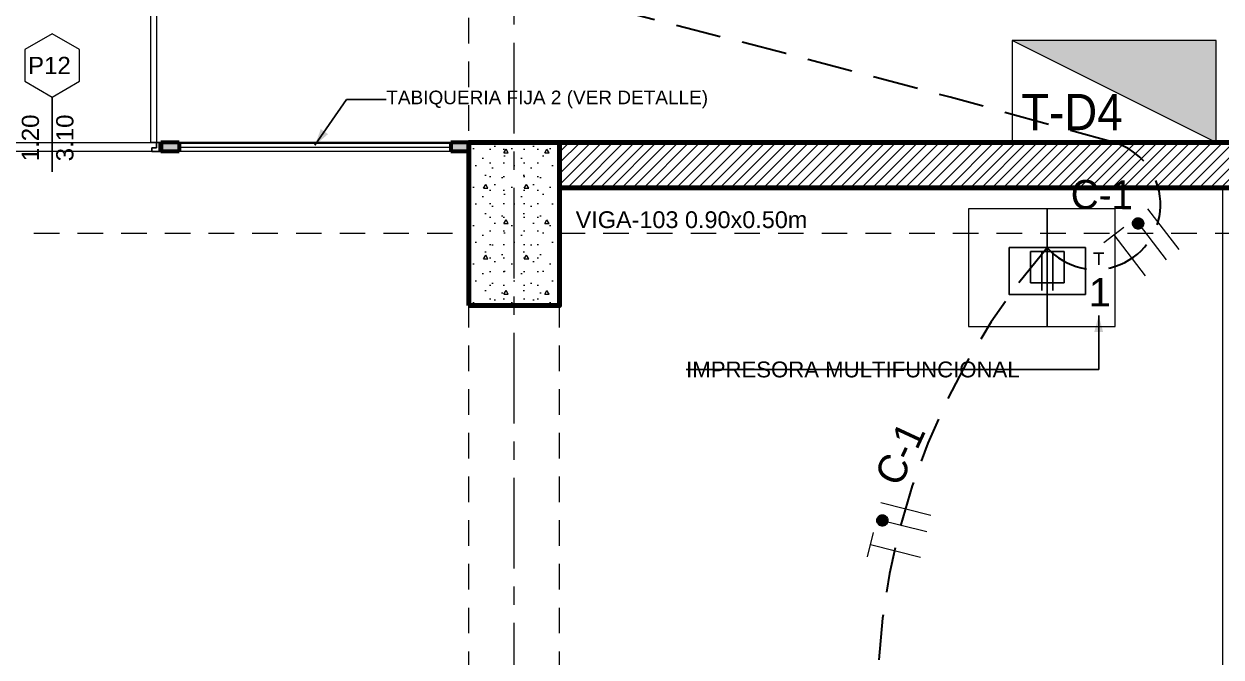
# Model space of a CAD drawing. Header units: inches. Extents: x -19 to 5698, y -728 to 92.
# Drawn here: x 212.61 to 219.22, y 14.56 to 18.05 of the extents above; entities that cross this region are included whole.
import ezdxf

# ---------------------------------------------------------------- set-up
doc = ezdxf.new("R2010")
doc.units = ezdxf.units.IN
doc.header["$MEASUREMENT"] = 0
doc.set_wipeout_variables(frame=1)
for name, pattern in [('CONTINUA', [0]), ('HIDDEN', [0.375, 0.25, -0.125]), ('Hidden Line', [0.195611, 0.141111, -0.0545]), ('Punto & Raya', [0.65, 0.5, -0.075, 0, -0.075]), ('RAYITAS', [0.375, 0.25, -0.125]), ('Wipeout_Contour', [1, 0, -1])]:
    doc.linetypes.add(name, pattern=pattern)
doc.layers.get('0').update_dxf_attribs({"color": 61})
for name, color, linetype, lineweight in [('00 conduct tomacorr', 120, 'HIDDEN', 30), ('00 IE CKTO ILUMINACION', 3, 'Continuous', 50), ('00 IE LUZ EMERGENCIA', 253, 'Continuous', 0), ('sub tablero de distribucion', 184, 'Continuous', 9), ('T-TECHO-E', 150, 'Continuous', 20), ('T.S.', 61, 'Continuous', 25), ('textos', 7, 'Continuous', 5), ('TOMACORRIENTE', 22, 'RAYITAS', 9)]:
    doc.layers.add(name, color=color, linetype=linetype, lineweight=lineweight)
for name, color, linetype in [('02 _ ARQ _ ALB _ Ejes Generales', 251, 'Continuous'), ('02 _ ARQ _ ALB _ Mobiliario', 7, 'Continuous'), ('02 _ ARQ _ ALB _ Muros Interiores', 7, 'Continuous'), ('02 _ ARQ _ ZON _ Espacio.3D', 7, 'Continuous'), ('08 _ STR _ EXT _ 06 Columnas', 7, 'Continuous'), ('08 _ STR _ EXT _ 09 Vigas', 251, 'Continuous'), ('Acabado - Muros', 7, 'Continuous'), ('Dibujo 2D - General', 7, 'Continuous'), ('Estructura - 04 MURO', 7, 'Continuous'), ('Notas - Etiquetas', 7, 'Continuous')]:
    doc.layers.add(name, color=color, linetype=linetype)
doc.styles.add('Annotative', font='arial.ttf')
doc.styles.add('Estilo_Generado_4', font='swisse.ttf')
doc.styles.add('SWISS', font='swisse.ttf')
doc.dimstyles.new('Estilo_Generado__8', dxfattribs={"dimtxt": 0.18, "dimasz": 0.0912, "dimexe": 0.18, "dimexo": 0.0625, "dimgap": 0, "dimtad": 0, "dimtih": 1, "dimtoh": 1, "dimdec": 4, "dimzin": 0, "dimdsep": 46, "dimcen": 0.09, "dimadec": 0, "dimazin": 0, "dimtfac": 1, "dimtdec": 4, "dimtmove": 0, "dimatfit": 3, "dimldrblk": 'ARROWHEAD_5', "dimfxl": 1, "dimtolj": 1, "dimtzin": 0, "dimarcsym": 0})

# ---------------------------------------------------------------- blocks, each defined once
blk = doc.blocks.new('ARROWHEAD_5')
at = {"linetype": 'Continuous', "lineweight": 0}
blk.add_hatch(color=0, dxfattribs=at).paths.add_polyline_path([(-1, 0.2679), (0, 0), (-1, -0.2679)])
at = {"color": 0, "linetype": 'Continuous', "lineweight": 0}
blk.add_line((0, 0), (-1, 0), dxfattribs=at)
blk = doc.blocks.new('a')
at = {"layer": 'TOMACORRIENTE', "ltscale": 0.05}
h = blk.add_hatch(color=4, dxfattribs=at)
edge = h.paths.add_edge_path()
edge.add_arc((0, 0.0752), 0.0211, 0, 360)
at = {"layer": 'TOMACORRIENTE', "color": 4}
for p, q in [((-0.1455, 0.0963), (-0.0515, 0.0963)), ((-0.0985, 0.0963), (-0.0985, -0.0966)), ((0, 0.0963), (0, -0.0963)), ((0.0623, -0.0963), (0.0623, 0.0963))]:
    blk.add_line(p, q, dxfattribs=at)
blk.add_circle((0, 0.0752), 0.0211, dxfattribs=at)
blk = doc.blocks.new('CABLE 3FACE')
at = {"layer": 'T-TECHO-E', "rotation": 59.94170052614085}
blk.add_blockref('a', (0, 0), dxfattribs=at)
blk = doc.blocks.new('TD')
blk.add_hatch(color=256).paths.add_polyline_path([(-0.6185, 0.813), (-0.6185, 0.2502), (0.507, 0.2502)])
blk.add_line((-0.6185, 0.813), (0.507, 0.2502))
blk.add_lwpolyline([(-0.6185, 0.2502), (0.507, 0.2502), (0.507, 0.813), (-0.6185, 0.813)], close=True)
blk = doc.blocks.new('T.S.')
for p, q in [((2755.0914, 1630.1123), (2755.0914, 1629.8975)), ((2755.153, 1630.1123), (2755.153, 1629.8975))]:
    blk.add_line(p, q)
for points in [[(2754.9116, 1630.1338), (2755.3328, 1630.1338), (2755.3328, 1629.8758), (2754.9116, 1629.8758)], [(2755.0298, 1630.1123), (2755.2146, 1630.1123), (2755.2146, 1629.9403), (2755.0298, 1629.9403)]]:
    blk.add_lwpolyline(points, close=True)
at = {"color": 3, "insert": (2755.3768, 1630.1075), "char_height": 0.07, "attachment_point": 1}
blk.add_mtext_dynamic_manual_height_columns('{\\fVerdana|b0|i0|c0|p34;\\C1;T}', width=0.044429, gutter_width=12.5, heights=[0], dxfattribs=at)

msp = doc.modelspace()

# ---------------------------------------------------------------- linework, layer by layer
at = {"layer": '00 conduct tomacorr'}
msp.add_arc((221.1641, 14.3047), 3.8409, 139.0969, 199.37555, dxfattribs=at)
at = {"layer": '02 _ ARQ _ ALB _ Ejes Generales', "color": 251, "linetype": 'Punto & Raya', "lineweight": 13, "true_color": 0x636466}
msp.add_line((215.32, 3.05), (215.32, 44.9), dxfattribs=at)
at = {"layer": '02 _ ARQ _ ALB _ Mobiliario', "color": 175, "linetype": 'Continuous', "lineweight": 13, "flags": 128}
for points in [[(218.261, 17.0342), (217.826, 17.0342), (217.826, 16.3842), (218.261, 16.3842)], [(218.261, 17.0342), (218.261, 16.3842), (218.636, 16.3842), (218.636, 17.0342)]]:
    msp.add_lwpolyline(points, close=True, dxfattribs=at)
at = {"layer": '02 _ ARQ _ ALB _ Muros Interiores', "color": 165, "linetype": 'Continuous', "lineweight": 15}
for p, q in [((213.315, 17.4), (213.315, 18.55)), ((213.345, 18.55), (213.345, 17.4)), ((213.345, 17.4), (213.315, 17.4))]:
    msp.add_line(p, q, dxfattribs=at)
at = {"layer": '02 _ ARQ _ ALB _ Muros Interiores', "color": 152, "linetype": 'Continuous', "lineweight": 25}
msp.add_line((212.77, 17.65), (212.77, 17.2375), dxfattribs=at)
at = {"layer": '02 _ ARQ _ ALB _ Muros Interiores', "color": 165, "linetype": 'Continuous', "lineweight": 25}
for p, q in [((213.37, 17.4), (213.345, 17.4)), ((213.345, 17.4), (213.345, 17.37)), ((213.37, 17.35), (213.37, 17.4)), ((213.345, 17.37), (213.32, 17.37)), ((213.32, 17.37), (213.32, 17.35)), ((213.32, 17.35), (213.37, 17.35))]:
    msp.add_line(p, q, dxfattribs=at)
at = {"layer": '02 _ ARQ _ ALB _ Muros Interiores', "color": 7, "linetype": 'Continuous', "lineweight": 80}
msp.add_line((213.37, 17.35), (213.37, 17.4), dxfattribs=at)
msp.add_line((213.37, 17.35), (213.37, 17.4), dxfattribs=at)
msp.add_line((213.37, 17.35), (213.37, 17.4), dxfattribs=at)
at = {"layer": '02 _ ARQ _ ALB _ Muros Interiores', "color": 251, "linetype": 'Continuous', "lineweight": 13, "flags": 128}
msp.add_lwpolyline([(212.77, 18), (212.6185, 17.9125), (212.6185, 17.7375), (212.77, 17.65), (212.9216, 17.7375), (212.9216, 17.9125)], close=True, dxfattribs=at)
at = {"layer": '02 _ ARQ _ ALB _ Muros Interiores', "color": 165, "linetype": 'Continuous', "lineweight": 15}
msp.add_arc((213.345, 17.4), 1.15, 90, 180, dxfattribs=at)
at = {"layer": '02 _ ARQ _ ZON _ Espacio.3D', "color": 254, "linetype": 'Continuous', "lineweight": 0, "flags": 128}
msp.add_lwpolyline([(205.07, 17.4), (229.57, 17.4), (229.57, 16.25), (230.77, 16.25), (230.77, 15.5372), (232.42, 15.5372), (232.42, 15.1499), (233.32, 15.1499), (233.3204, 17.1), (232.82, 17.1), (232.82, 19.05), (230.67, 19.05), (230.67, 20.35), (231.67, 20.35), (231.67, 22.25), (231.17, 22.25), (231.17, 22.7), (231.67, 22.7), (231.67, 24.4), (231.17, 24.4), (231.17, 24.85), (231.67, 24.85), (231.67, 29.7), (208.07, 29.7)], dxfattribs=at)
msp.add_lwpolyline([(212.17, 7.7005), (212.2252, 7.7005), (212.225, 6.2005), (216.8495, 6.1997), (216.8495, 7.6997), (217.0795, 7.6996), (217.0796, 7.6996), (217.0795, 7.35), (219.2295, 7.35), (219.2295, 17.15), (215.57, 17.15), (215.57, 16.9), (215.57, 16.5), (215.07, 16.5), (215.07, 16.9), (215.07, 17.3496), (212.17, 17.3496)], close=True, dxfattribs=at)
at = {"layer": '08 _ STR _ EXT _ 09 Vigas', "color": 251, "linetype": 'Hidden Line', "lineweight": 13, "true_color": 0x636466}
for p, q in [((208.57, 16.9), (215.07, 16.9)), ((215.07, 7.7), (215.07, 16.9)), ((215.57, 16.9), (222.07, 16.9)), ((215.57, 7.7), (215.57, 16.9))]:
    msp.add_line(p, q, dxfattribs=at)
at = {"layer": 'Acabado - Muros', "color": 7, "linetype": 'Continuous', "lineweight": 60}
for p, q in [((213.37, 17.4), (213.37, 17.35)), ((215.07, 17.4), (215.07, 17.35))]:
    msp.add_line(p, q, dxfattribs=at)
at = {"layer": 'Dibujo 2D - General', "color": 7, "linetype": 'Hidden Line', "lineweight": 13}
msp.add_line((215.07, 16.5), (215.07, 19.5004), dxfattribs=at)

# ---------------------------------------------------------------- block references
at = {"layer": '00 conduct tomacorr', "xscale": 1.47256122672843, "yscale": 1.47256122672843, "zscale": 1.47256122672843}
for p, rotation in [((218.8299, 16.8656), 337.5823710102326), ((217.4584, 15.2878), 15.92498411709206)]:
    msp.add_blockref('CABLE 3FACE', p, dxfattribs=dict(at, rotation=rotation))
at = {"layer": 'T.S.'}
msp.add_blockref('T.S.', (-2536.8612, -1613.3141), dxfattribs=at)

# ---------------------------------------------------------------- texts
at = {"layer": '00 IE CKTO ILUMINACION', "color": 4, "linetype": 'CONTINUA', "lineweight": 15}
msp.add_text('C-1', height=0.15962, rotation=65.05455, dxfattribs=at).set_placement((217.4478, 15.4937, 0.0001))
at = {"layer": '00 IE LUZ EMERGENCIA', "style": 'Annotative'}
msp.add_attdef('1', (218.4903, 16.4954, 0), '', height=0.1562, dxfattribs=at)
at = {"layer": '02 _ ARQ _ ALB _ Muros Interiores', "color": 5, "lineweight": 25, "insert": (212.6367, 17.7775), "char_height": 0.095, "attachment_point": 7, "style": 'Estilo_Generado_4'}
msp.add_mtext('\\A1;{\\pql;\\pt0;\\fSwis721 Ex BT|b0|i0|c0|p34;P12\\fSwis721 Ex BT|b0|i0|c0|p34;\\fSwis721 Ex BT|b0|i0|c0|p34;\\fSwis721 Ex BT|b0|i0|c0|p34;}', dxfattribs=at)
at = {"layer": '02 _ ARQ _ ALB _ Muros Interiores', "color": 5, "lineweight": 25, "char_height": 0.095, "attachment_point": 7, "rotation": 90, "style": 'Estilo_Generado_4'}
for s, insert in [('\\A1;{\\pql;\\pt0;\\fSwis721 Ex BT|b0|i0|c0|p34;1.20\\fSwis721 Ex BT|b0|i0|c0|p34;\\A1{\\H.66x;\\S^  ;}\\fSwis721 Ex BT|b0|i0|c0|p34;\\fSwis721 Ex BT|b0|i0|c0|p34;}', (212.725, 17.296)), ('\\A1;{\\pql;\\pt0;\\fSwis721 Ex BT|b0|i0|c0|p34;3.10\\fSwis721 Ex BT|b0|i0|c0|p34;\\A1{\\H.66x;\\S^  ;}\\fSwis721 Ex BT|b0|i0|c0|p34;\\fSwis721 Ex BT|b0|i0|c0|p34;}', (212.915, 17.296))]:
    msp.add_mtext(s, dxfattribs=dict(at, insert=insert))
at = {"layer": 'Notas - Etiquetas', "color": 171, "linetype": 'Continuous', "lineweight": 13, "insert": (214.6137, 17.6373), "char_height": 0.075, "attachment_point": 4, "rotation": 0.00007, "style": 'Estilo_Generado_4'}
msp.add_mtext('\\A1;{\\pql;\\fSwis721 Ex BT|b0|i0|c0|p34;TABIQUERIA FIJA 2 (VER DETALLE)\\fSwis721 Ex BT|b0|i0|c0|p34; }', dxfattribs=at)
at = {"layer": 'Notas - Etiquetas', "color": 171, "linetype": 'Continuous', "lineweight": 13, "insert": (215.6587, 16.9265), "char_height": 0.0925, "attachment_point": 7, "style": 'Estilo_Generado_4'}
msp.add_mtext('\\A1;{\\pql;\\fSwis721 Ex BT|b0|i0|c0|p34;VIGA-103\\fSwis721 Ex BT|b0|i0|c0|p34; \\fSwis721 Ex BT|b0|i0|c0|p34;0.90\\fSwis721 Ex BT|b0|i0|c0|p34;x\\fSwis721 Ex BT|b0|i0|c0|p34;0.50\\fSwis721 Ex BT|b0|i0|c0|p34;m}', dxfattribs=at)
at = {"layer": 'Notas - Etiquetas', "color": 5, "linetype": 'Continuous', "lineweight": 35, "insert": (216.2682, 16.1471), "char_height": 0.0875, "attachment_point": 4, "style": 'Estilo_Generado_4'}
msp.add_mtext('\\A1;{\\pql;\\fSwis721 Ex BT|b0|i0|c0|p34;IMPRESORA MULTIFUNCIONAL}', dxfattribs=at)
at = {"layer": 'textos', "style": 'SWISS', "width": 0.9}
msp.add_text('T-D4', height=0.2, dxfattribs=at).set_placement((218.1175, 17.4679))

# ---------------------------------------------------------------- leaders
at = {"layer": 'Notas - Etiquetas', "color": 144, "linetype": 'Continuous', "lineweight": 13, "annotation_type": 0, "has_hookline": 1, "hookline_direction": 1, "text_width": 2.0495}
msp.add_leader([(218.5448, 16.4458), (218.5448, 16.1471), (216.2682, 16.1471)], dimstyle='Estilo_Generado__8', dxfattribs=at)

# ---------------------------------------------------------------- next in the draw order: wipeouts: each hides what was drawn before it
at = {"color": 254, "linetype": 'Wipeout_Contour', "lineweight": 0, "ltscale": 6549.721181}
msp.add_wipeout([(213.47, 17.4), (213.47, 17.35), (214.97, 17.35), (214.97, 17.4)], dxfattribs=at).dxf.layer = 'Acabado - Muros'
at = {"color": 254, "linetype": 'Wipeout_Contour', "lineweight": 0, "ltscale": 6568.115913}
msp.add_wipeout([(215.57, 17.4), (215.57, 17.15), (222.07, 17.15), (222.07, 17.4)], dxfattribs=at).dxf.layer = 'Estructura - 04 MURO'

# ---------------------------------------------------------------- next in the draw order: hatches: boundary and pattern name
at = {"layer": '08 _ STR _ EXT _ 06 Columnas', "linetype": 'Continuous', "lineweight": 9}
h = msp.add_hatch(dxfattribs=at)
h.set_pattern_fill('HORMIGÓN_EN_MASA_0002', style=0, pattern_type=2)
h.set_pattern_definition([(0, (185.00004, 1e-08), (0, 0.3897114), [0.024375, -0.200625]), (0, (185.11254, 0.19486), (0, 0.3897114), [0.024375, -0.200625]), (60, (185.00004, 1e-08), (-0.3375, 0.1948557), [0.024375, -0.200625]), (60, (185.22504, 1e-08), (-0.3375, 0.1948557), [0.024375, -0.200625]), (120, (185.0244, 1e-08), (0.3375, 0.1948557), [0.024375, -0.200625]), (120, (185.2494, 1e-08), (0.3375, 0.1948557), [0.024375, -0.200625]), (0, (185.00004, 0.0375), (0, 0.075), [0, -0.075, 0, -0.1125]), (45, (185.03754, 0.0375), (-0.05303301, 0.05303301), [0, -0.05625, 0, -0.09375])])
h.paths.add_polyline_path([(215.07, 16.5), (215.57, 16.5), (215.57, 17.4), (215.07, 17.4)])
at = {"layer": 'Estructura - 04 MURO', "linetype": 'Continuous', "lineweight": 5}
h = msp.add_hatch(dxfattribs=at)
h.set_pattern_fill('LADRILLO_COMÚN_0002', color=250, style=0, pattern_type=2)
h.set_pattern_definition([(45, (185.00004, 1e-08), (-0.03005204, 0.03005204), [])])
h.paths.add_polyline_path([(215.57, 17.4), (215.57, 17.15), (222.07, 17.15), (222.07, 17.4)])

# ---------------------------------------------------------------- next in the draw order: linework, layer by layer
at = {"layer": '00 conduct tomacorr'}
msp.add_arc((218.5281, 17.0572), 0.3575, 221.65898, 73.4999, dxfattribs=at)
at = {"layer": '08 _ STR _ EXT _ 06 Columnas', "color": 7, "linetype": 'Continuous', "lineweight": 80, "flags": 128}
msp.add_lwpolyline([(215.07, 16.5), (215.57, 16.5), (215.57, 17.4), (215.07, 17.4)], close=True, dxfattribs=at)
at = {"layer": '08 _ STR _ EXT _ 09 Vigas', "color": 251, "linetype": 'Hidden Line', "lineweight": 13, "true_color": 0x636466}
for q in [(215.07, 17.4), (229.07, 17.4)]:
    msp.add_line((215.57, 17.4), q, dxfattribs=at)
at = {"layer": 'Acabado - Muros', "color": 251, "linetype": 'Continuous', "lineweight": 13, "flags": 128}
for points in [[(214.97, 17.4), (213.47, 17.4)], [(214.97, 17.35), (213.47, 17.35)]]:
    msp.add_lwpolyline(points, dxfattribs=at)
at = {"layer": 'Estructura - 04 MURO', "color": 7, "linetype": 'Continuous', "lineweight": 80, "flags": 128}
for points in [[(222.07, 17.4), (215.57, 17.4)], [(215.57, 17.15), (222.07, 17.15)]]:
    msp.add_lwpolyline(points, dxfattribs=at)

# ---------------------------------------------------------------- next in the draw order: block references
at = {"layer": 'sub tablero de distribucion', "linetype": 'Continuous', "lineweight": 0, "rotation": 179.9999999999811}
msp.add_blockref('TD', (218.5739, 18.213), dxfattribs=at)

# ---------------------------------------------------------------- next in the draw order: texts
at = {"layer": '00 IE CKTO ILUMINACION', "color": 4, "linetype": 'CONTINUA', "lineweight": 15}
msp.add_text('C-1', height=0.15962, rotation=359.57376, dxfattribs=at).set_placement((218.3901, 17.0342))

# ---------------------------------------------------------------- next in the draw order: wipeouts: each hides what was drawn before it
at = {"color": 254, "linetype": 'Wipeout_Contour', "lineweight": 0, "ltscale": 6549.721605}
msp.add_wipeout([(213.47, 17.395), (213.47, 17.375), (214.97, 17.375), (214.97, 17.395)], dxfattribs=at).dxf.layer = 'Acabado - Muros'

# ---------------------------------------------------------------- next in the draw order: hatches: boundary and pattern name
at = {"layer": 'Acabado - Muros', "linetype": 'Continuous', "lineweight": 0}
for points in [[(213.47, 17.4), (213.37, 17.4), (213.37, 17.35), (213.47, 17.35)], [(214.97, 17.4), (214.97, 17.35), (215.07, 17.35), (215.07, 17.4)]]:
    msp.add_hatch(color=254, dxfattribs=at).paths.add_polyline_path(points)

# ---------------------------------------------------------------- next in the draw order: linework, layer by layer
at = {"layer": '00 conduct tomacorr'}
msp.add_arc((190.7661, -81.8041), 103.0428, 74.311515, 82.657289, dxfattribs=at)
at = {"layer": '08 _ STR _ EXT _ 09 Vigas', "color": 251, "linetype": 'Hidden Line', "lineweight": 13, "true_color": 0x636466}
msp.add_line((194.57, 17.4), (215.07, 17.4), dxfattribs=at)
at = {"layer": 'Acabado - Muros', "color": 7, "linetype": 'Continuous', "lineweight": 60}
for p, q in [((213.47, 17.4), (213.37, 17.4)), ((213.47, 17.4), (213.47, 17.35)), ((214.97, 17.4), (214.97, 17.35)), ((215.07, 17.4), (214.97, 17.4)), ((213.47, 17.35), (213.37, 17.35)), ((215.07, 17.35), (214.97, 17.35))]:
    msp.add_line(p, q, dxfattribs=at)
at = {"layer": 'Acabado - Muros', "color": 7, "linetype": 'Continuous', "lineweight": 13, "flags": 128}
msp.add_lwpolyline([(213.47, 17.395), (213.47, 17.375), (214.97, 17.375), (214.97, 17.395)], close=True, dxfattribs=at)

# ---------------------------------------------------------------- next in the draw order: leaders
at = {"layer": 'Notas - Etiquetas', "color": 144, "linetype": 'Continuous', "lineweight": 13, "annotation_type": 0, "has_hookline": 1, "hookline_direction": 0, "text_width": 1.9482, "horizontal_direction": (1, 1e-06, 0)}
msp.add_leader([(214.2203, 17.385), (214.3948, 17.6373), (214.6137, 17.6373)], dimstyle='Estilo_Generado__8', dxfattribs=at)

doc.saveas('drawing.dxf')
